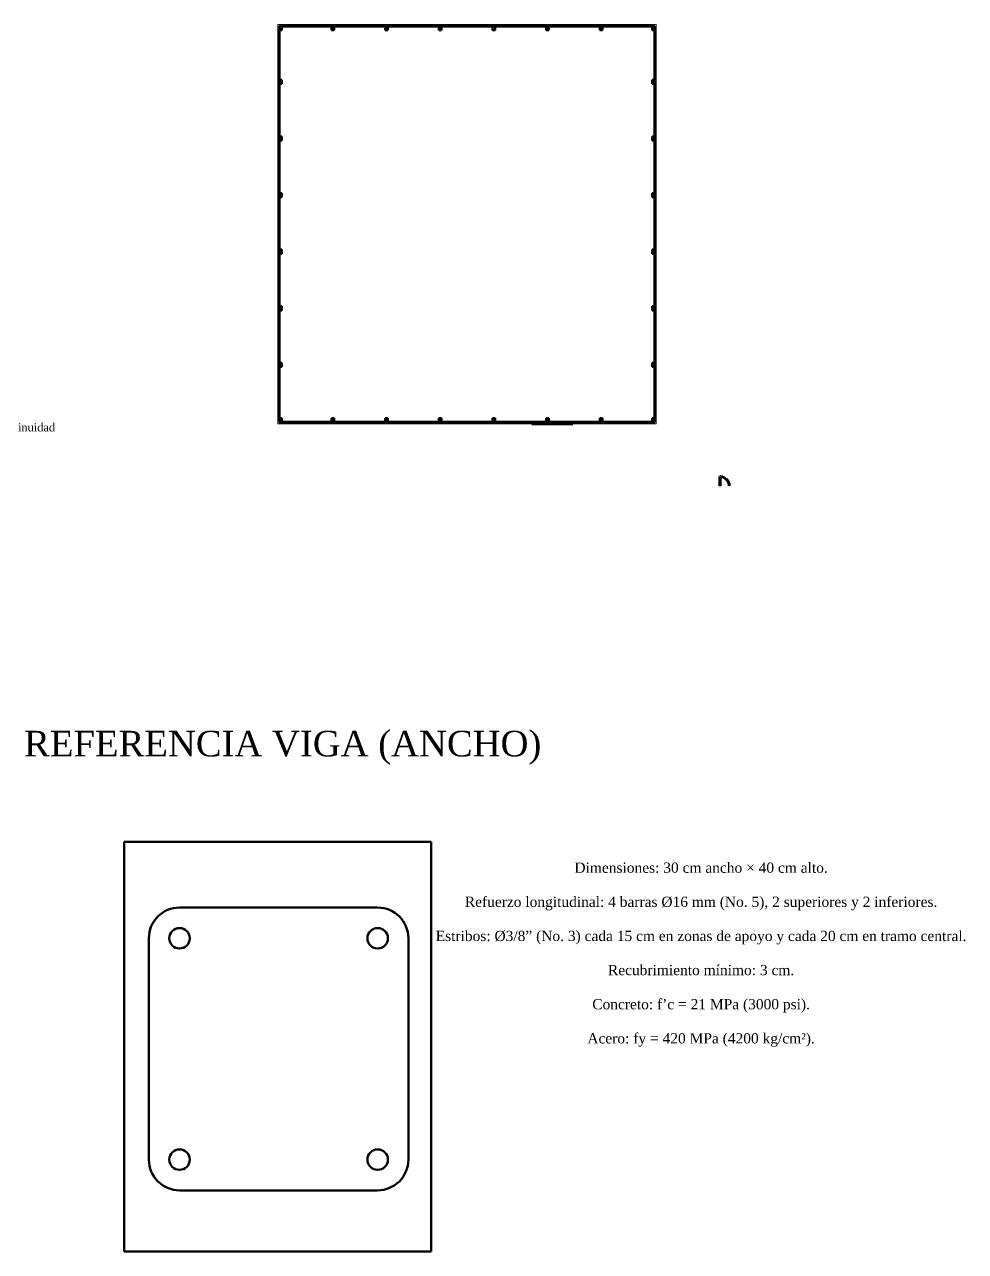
# Model space of a CAD drawing. Header units: metres. Extents: x 29 to 562, y -33 to 369.
# Drawn here: x 334.5 to 426.5, y 19.1 to 138.9 of the extents above; entities that cross this region are included whole.
import ezdxf

# ---------------------------------------------------------------- set-up
doc = ezdxf.new("R2010")
doc.units = ezdxf.units.M
doc.header["$LTSCALE"] = 2
for name, color, linetype, lineweight in [('A-AREA', 7, 'Continuous', 5), ('S-BEAM', 1, 'Continuous', 50), ('S-COLS', 1, 'Continuous', 50), ('S-WALL', 7, 'Continuous', 60)]:
    doc.layers.add(name, color=color, linetype=linetype, lineweight=lineweight)
doc.styles.get("Standard").update_dxf_attribs({"font": 'arial.ttf'})

# ---------------------------------------------------------------- blocks, each defined once
blk = doc.blocks.new('DR-36')
for p, q in [((0, 36), (0, 0)), ((0, 36), (1.5, 36)), ((0, 0), (1.5, 0)), ((1.5, 36), (1.5, 0))]:
    blk.add_line(p, q)
blk.add_arc((0, 0), 36, 0, 87.6141)

msp = doc.modelspace()

# ---------------------------------------------------------------- linework, layer by layer
at = {"layer": 'A-AREA'}
for p, q in [((359.236, 138.894), (359.236, 99.894)), ((359.236, 138.894), (396.236, 138.894)), ((396.236, 99.894), (396.236, 138.894)), ((359.236, 99.894), (384.086, 99.894)), ((388.086, 99.894), (396.236, 99.894))]:
    msp.add_line(p, q, dxfattribs=at)
at = {"layer": 'S-BEAM'}
for p, q in [((344.238, 59.05), (344.238, 19.05)), ((374.238, 59.05), (344.238, 59.05)), ((374.238, 19.05), (374.238, 59.05)), ((349.638, 52.641), (369.001, 52.641)), ((346.638, 49.641), (346.638, 28.021)), ((372.001, 49.641), (372.001, 28.021)), ((349.638, 25.021), (369.001, 25.021)), ((344.238, 19.05), (374.238, 19.05))]:
    msp.add_line(p, q, dxfattribs=at)
for centre in [(349.638, 49.641), (369.001, 49.641), (349.638, 28.021), (369.001, 28.021)]:
    msp.add_circle(centre, 1, dxfattribs=at)
for centre, start, end in [((349.638, 49.641), 90, 180), ((369.001, 49.641), 0, 90), ((349.638, 28.021), 180, 270), ((369.001, 28.021), 270, 0)]:
    msp.add_arc(centre, 3, start, end, dxfattribs=at)
at = {"layer": 'S-COLS'}
for p, q in [((359.386, 138.744), (359.386, 138.344)), ((359.386, 138.744), (359.636, 138.344)), ((359.636, 138.744), (359.386, 138.344)), ((359.386, 138.344), (359.636, 138.344)), ((359.636, 138.344), (359.636, 138.744)), ((364.504, 138.744), (364.504, 138.344)), ((364.504, 138.744), (364.754, 138.344)), ((364.754, 138.744), (364.504, 138.344)), ((364.504, 138.344), (364.754, 138.344)), ((364.754, 138.344), (364.754, 138.744)), ((369.747, 138.744), (369.747, 138.344)), ((369.747, 138.744), (369.997, 138.344)), ((369.997, 138.744), (369.747, 138.344)), ((369.747, 138.344), (369.997, 138.344)), ((369.997, 138.344), (369.997, 138.744)), ((374.99, 138.744), (374.99, 138.344)), ((374.99, 138.744), (375.24, 138.344)), ((375.24, 138.744), (374.99, 138.344)), ((374.99, 138.344), (375.24, 138.344)), ((375.24, 138.344), (375.24, 138.744)), ((380.232, 138.744), (380.232, 138.344)), ((380.232, 138.344), (380.482, 138.344)), ((380.482, 138.344), (380.482, 138.744)), ((385.475, 138.744), (385.475, 138.344)), ((385.475, 138.744), (385.725, 138.344)), ((385.725, 138.744), (385.475, 138.344)), ((385.475, 138.344), (385.725, 138.344)), ((385.725, 138.344), (385.725, 138.744)), ((390.718, 138.744), (390.718, 138.344)), ((390.718, 138.744), (390.968, 138.344)), ((390.968, 138.744), (390.718, 138.344)), ((390.718, 138.344), (390.968, 138.344)), ((390.968, 138.344), (390.968, 138.744)), ((396.086, 138.744), (395.836, 138.744)), ((395.836, 138.744), (395.836, 138.344)), ((395.836, 138.744), (396.086, 138.344)), ((396.086, 138.744), (395.836, 138.344)), ((395.836, 138.344), (396.086, 138.344)), ((396.086, 138.344), (396.086, 138.744)), ((359.636, 133.49), (359.386, 133.49)), ((359.386, 133.49), (359.386, 133.09)), ((359.386, 133.49), (359.636, 133.09)), ((359.636, 133.49), (359.386, 133.09)), ((359.386, 133.09), (359.636, 133.09)), ((359.636, 133.09), (359.636, 133.49)), ((396.086, 133.49), (395.836, 133.49)), ((395.836, 133.49), (395.836, 133.09)), ((395.836, 133.49), (396.086, 133.09)), ((396.086, 133.49), (395.836, 133.09)), ((395.836, 133.09), (396.086, 133.09)), ((396.086, 133.09), (396.086, 133.49)), ((359.636, 127.962), (359.386, 127.962)), ((359.386, 127.962), (359.386, 127.562)), ((359.386, 127.962), (359.636, 127.562)), ((359.636, 127.962), (359.386, 127.562)), ((359.386, 127.562), (359.636, 127.562)), ((359.636, 127.562), (359.636, 127.962)), ((396.086, 127.962), (395.836, 127.962)), ((395.836, 127.962), (395.836, 127.562)), ((395.836, 127.962), (396.086, 127.562)), ((396.086, 127.962), (395.836, 127.562)), ((395.836, 127.562), (396.086, 127.562)), ((396.086, 127.562), (396.086, 127.962)), ((359.636, 122.433), (359.386, 122.433)), ((359.386, 122.433), (359.386, 122.033)), ((359.386, 122.433), (359.636, 122.033)), ((359.636, 122.433), (359.386, 122.033)), ((359.636, 122.033), (359.636, 122.433)), ((396.086, 122.433), (395.836, 122.433)), ((395.836, 122.433), (395.836, 122.033)), ((395.836, 122.433), (396.086, 122.033)), ((396.086, 122.433), (395.836, 122.033)), ((396.086, 122.033), (396.086, 122.433)), ((359.386, 122.033), (359.636, 122.033)), ((395.836, 122.033), (396.086, 122.033)), ((359.636, 116.905), (359.386, 116.905)), ((359.386, 116.905), (359.386, 116.505)), ((359.386, 116.905), (359.636, 116.505)), ((359.636, 116.905), (359.386, 116.505)), ((359.386, 116.505), (359.636, 116.505)), ((359.636, 116.505), (359.636, 116.905)), ((396.086, 116.905), (395.836, 116.905)), ((395.836, 116.905), (395.836, 116.505)), ((395.836, 116.905), (396.086, 116.505)), ((396.086, 116.905), (395.836, 116.505)), ((395.836, 116.505), (396.086, 116.505)), ((396.086, 116.505), (396.086, 116.905)), ((359.636, 111.376), (359.386, 111.376)), ((359.386, 111.376), (359.386, 110.976)), ((359.386, 111.376), (359.636, 110.976)), ((359.636, 111.376), (359.386, 110.976)), ((359.386, 110.976), (359.636, 110.976)), ((359.636, 110.976), (359.636, 111.376)), ((396.086, 111.376), (395.836, 111.376)), ((395.836, 111.376), (395.836, 110.976)), ((395.836, 110.976), (396.086, 110.976)), ((396.086, 110.976), (396.086, 111.376)), ((359.636, 105.848), (359.386, 105.848)), ((359.386, 105.848), (359.386, 105.448)), ((359.386, 105.848), (359.636, 105.448)), ((359.636, 105.848), (359.386, 105.448)), ((359.636, 105.448), (359.636, 105.848)), ((396.086, 105.848), (395.836, 105.848)), ((395.836, 105.848), (395.836, 105.448)), ((395.836, 105.848), (396.086, 105.448)), ((396.086, 105.848), (395.836, 105.448)), ((396.086, 105.448), (396.086, 105.848)), ((359.386, 105.448), (359.636, 105.448)), ((395.836, 105.448), (396.086, 105.448)), ((359.636, 100.444), (359.386, 100.444)), ((359.386, 100.444), (359.386, 100.044)), ((359.386, 100.444), (359.636, 100.044)), ((359.636, 100.444), (359.386, 100.044)), ((359.386, 100.044), (359.636, 100.044)), ((359.636, 100.044), (359.636, 100.444)), ((364.754, 100.444), (364.504, 100.444)), ((364.504, 100.444), (364.504, 100.044)), ((364.504, 100.444), (364.754, 100.044)), ((364.754, 100.444), (364.504, 100.044)), ((364.754, 100.044), (364.754, 100.444)), ((369.997, 100.444), (369.747, 100.444)), ((369.747, 100.444), (369.747, 100.044)), ((369.747, 100.444), (369.997, 100.044)), ((369.997, 100.444), (369.747, 100.044)), ((369.997, 100.044), (369.997, 100.444)), ((375.24, 100.444), (374.99, 100.444)), ((374.99, 100.444), (374.99, 100.044)), ((374.99, 100.444), (375.24, 100.044)), ((375.24, 100.444), (374.99, 100.044)), ((375.24, 100.044), (375.24, 100.444)), ((380.482, 100.444), (380.232, 100.444)), ((380.232, 100.444), (380.232, 100.044)), ((380.232, 100.444), (380.482, 100.044)), ((380.482, 100.444), (380.232, 100.044)), ((380.482, 100.044), (380.482, 100.444)), ((385.725, 100.444), (385.475, 100.444)), ((385.475, 100.444), (385.475, 100.044)), ((385.475, 100.444), (385.725, 100.044)), ((385.725, 100.444), (385.475, 100.044)), ((385.725, 100.044), (385.725, 100.444)), ((390.968, 100.444), (390.718, 100.444)), ((390.718, 100.444), (390.718, 100.044)), ((390.718, 100.444), (390.968, 100.044)), ((390.968, 100.444), (390.718, 100.044)), ((390.968, 100.044), (390.968, 100.444)), ((396.086, 100.444), (395.836, 100.444)), ((395.836, 100.444), (395.836, 100.044)), ((395.836, 100.444), (396.086, 100.044)), ((396.086, 100.444), (395.836, 100.044)), ((396.086, 100.044), (396.086, 100.444))]:
    msp.add_line(p, q, dxfattribs=at)
at = {"layer": 'S-WALL'}
for p, q in [((359.386, 126.894), (359.386, 138.744)), ((359.386, 138.744), (377.236, 138.744)), ((377.236, 138.744), (378.236, 138.744)), ((378.236, 138.744), (396.086, 138.744)), ((396.086, 126.894), (396.086, 138.744)), ((359.386, 126.894), (359.386, 109.894)), ((396.086, 126.894), (396.086, 125.894)), ((396.086, 113.924), (396.086, 125.894)), ((396.086, 113.924), (396.086, 113.774)), ((396.086, 108.074), (396.086, 113.774)), ((359.386, 100.044), (359.386, 109.894)), ((396.086, 107.924), (396.086, 108.074)), ((396.086, 107.924), (396.086, 100.044)), ((359.386, 100.044), (377.236, 100.044)), ((377.236, 100.044), (378.236, 100.044)), ((378.236, 100.044), (384.086, 100.044)), ((384.086, 100.044), (389.367, 100.044)), ((384.086, 99.894), (388.086, 99.894)), ((389.367, 100.044), (396.086, 100.044))]:
    msp.add_line(p, q, dxfattribs=at)

# ---------------------------------------------------------------- block references
at = {"layer": 'S-WALL', "xscale": 0.0254, "yscale": 0.0254, "zscale": 0.0254}
msp.add_blockref('DR-36', (402.45, 93.823), dxfattribs=at)

# ---------------------------------------------------------------- texts
at = {"attachment_point": 2}
for s, insert, char_height in [("{\\fTimes New Roman|b0|i0|c0|p18;Espesor placa: 30 cm (usar 30–40 cm según cargas y estudio de suelos).^J^JConcreto: f'c = 21 MPa (3000 psi).^J^JAcero: fy = 420 MPa.^J^JCapa de limpieza (concreto pobre): 50 mm.^J^JRecubrimiento mínimo al acero: 75 mm (7.5 cm) por contacto con el suelo.^J^JRefuerzo inferior (principal): Malla Ø12 mm @ 200 mm c/c en ambas direcciones.^J^JRefuerzo superior (temperatura / control fisuración): Malla Ø10 mm @ 250 mm c/c en ambas direcciones.^J^JSolape de mallas: ≥ 40 × db (según norma y detalle del calculista).^J^JDetalle en planta: indicar malla inferior y superior con cotas de separación, y señalar la capa de limpieza y recubrimiento.^J^JConsideraciones: prever zonas con refuerzo extra bajo cargas puntuales (columnas/zapatas) y colocar estribos o refuerzos de continuidad alrededor de apoyos según memoria.}", (304.388, 123.955), 0.8), ('{\\fTimes New Roman|b0|i0|c0|p18;REFERENCIA VIGA (ANCHO) }', (359.723, 69.907), 2.5), ('{\\fTimes New Roman|b0|i0|c0|p18;Dimensiones: 30 cm ancho × 40 cm alto.^J^JRefuerzo longitudinal: 4 barras Ø16 mm (No. 5), 2 superiores y 2 inferiores.^J^JEstribos: Ø3/8” (No. 3) cada 15 cm en zonas de apoyo y cada 20 cm en tramo central.^J^JRecubrimiento mínimo: 3 cm.^J^JConcreto: f’c = 21 MPa (3000 psi).^J^JAcero: fy = 420 MPa (4200 kg/cm²).}', (400.614, 57.04), 1)]:
    msp.add_mtext_dynamic_manual_height_columns(s, width=69.93919, gutter_width=12.5, heights=[0], dxfattribs=dict(at, insert=insert, char_height=char_height))

doc.saveas('drawing.dxf')
